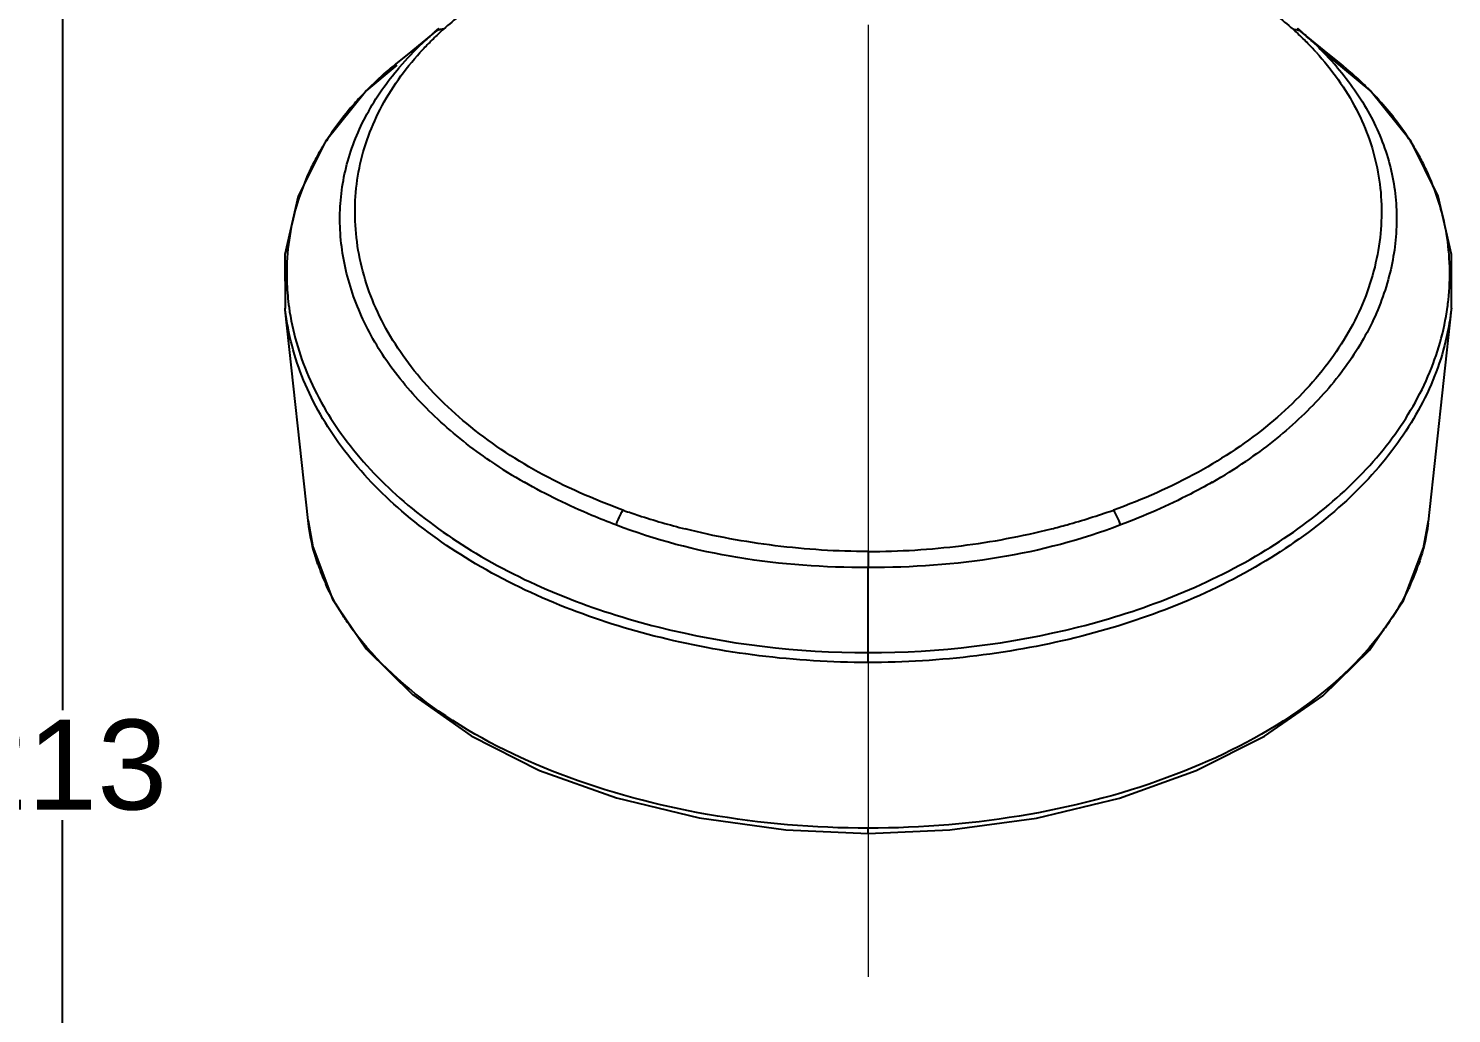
# Model space of a CAD drawing. Header units: millimetres. Extents: x 14071 to 14912, y -87 to 508.
# Drawn here: x 14439.5 to 14534.4, y 146.8 to 212.5 of the extents above; entities that cross this region are included whole.
import ezdxf

# ---------------------------------------------------------------- set-up
doc = ezdxf.new("R2010")
doc.units = ezdxf.units.MM
doc.linetypes.add('CENTERX2', pattern=[101.6, 63.5, -12.7, 12.7, -12.7])
doc.layers.add('CENTER', color=1, linetype='CENTERX2', lineweight=15)
doc.layers.add('DIM', color=3, linetype='Continuous', lineweight=9)
doc.styles.get("Standard").update_dxf_attribs({"font": 'arial.ttf'})
doc.dimstyles.new('겸용-샤워욕조용1', dxfattribs={"dimscale": 0.6, "dimtxt": 10, "dimasz": 10, "dimexe": 1.5, "dimexo": 1.5, "dimgap": 1, "dimtad": 0, "dimtih": 1, "dimtoh": 1, "dimdec": 1, "dimdsep": 46, "dimtxsty": 'Standard', "dimcen": 2.5, "dimclrd": 5, "dimclre": 5, "dimclrt": 5, "dimadec": 1, "dimazin": 2, "dimtfac": 1, "dimtdec": 1, "dimtmove": 0, "dimatfit": 3, "dimfxl": 1.25, "dimarcsym": 0})

# ---------------------------------------------------------------- blocks, each defined once
blk = doc.blocks.new('*D1')
at = {"layer": 'Defpoints', "color": 0, "transparency": 16777216}
for p in [(14191.474, 269.856), (14441.741, 269.856), (14275.804, 56.834)]:
    blk.add_point(p, dxfattribs=at)
at = {"layer": 'DIM', "color": 5, "lineweight": -2, "transparency": 16777216}
for p, q in [((14192.374, 269.856), (14442.641, 269.856)), ((14441.741, 263.856), (14441.741, 167.01)), ((14441.741, 62.834), (14441.741, 159.679)), ((14276.704, 56.834), (14442.641, 56.834))]:
    blk.add_line(p, q, dxfattribs=at)
at = {"layer": 'DIM', "color": 5, "transparency": 16777216}
for points in [[(14440.741, 263.856), (14442.741, 263.856), (14441.741, 269.856)], [(14440.741, 62.834), (14442.741, 62.834), (14441.741, 56.834)]]:
    blk.add_solid(points, dxfattribs=at)
at = {"layer": 'DIM', "color": 5, "transparency": 16777216, "insert": (14441.741, 163.345), "char_height": 6, "attachment_point": 5}
blk.add_mtext('213', dxfattribs=at)

msp = doc.modelspace()

# ---------------------------------------------------------------- linework, layer by layer
at = {"linetype": 'Continuous'}
for p, q in [((14466.868, 212.496), (14465.725, 211.562)), ((14466.562, 212.242), (14466.852, 212.483)), ((14466.733, 212.35), (14466.563, 212.243)), ((14525.039, 211.721), (14524.092, 212.496)), ((14524.109, 212.483), (14524.398, 212.242)), ((14524.228, 212.35), (14524.397, 212.243)), ((14526.234, 210.746), (14525.039, 211.721)), ((14528.939, 208.356), (14525.563, 211.167)), ((14526.985, 210.134), (14526.234, 210.746)), ((14461.973, 208.302), (14461.923, 208.251)), ((14456.595, 193.819), (14456.593, 193.837)), ((14456.606, 193.721), (14456.595, 193.819)), ((14458.125, 179.672), (14456.606, 193.721)), ((14534.354, 193.722), (14532.824, 179.573)), ((14534.367, 193.837), (14534.354, 193.722)), ((14479.179, 180.344), (14479.116, 180.366)), ((14511.781, 180.345), (14511.845, 180.366)), ((14458.125, 179.67), (14458.125, 179.672)), ((14458.136, 179.573), (14458.125, 179.67)), ((14532.512, 177.845), (14532.836, 179.678)), ((14495.48, 177.604), (14495.481, 176.53)), ((14495.48, 170.199), (14495.48, 176.53)), ((14495.48, 158.799), (14495.48, 159.145))]:
    msp.add_line(p, q, dxfattribs=at)
for points in [[(14465.725, 211.562), (14464.727, 210.746), (14463.976, 210.134)], [(14464.05, 210.045), (14462.022, 208.357), (14459.28, 204.95), (14457.471, 201.3), (14456.586, 197.411), (14456.595, 193.818)], [(14534.366, 193.825), (14534.375, 197.406), (14533.49, 201.297), (14531.682, 204.948), (14528.939, 208.356)], [(14458.125, 179.67), (14458.434, 177.906), (14459.76, 174.414), (14461.998, 171.098), (14465.101, 168.038), (14468.996, 165.31), (14473.568, 162.997), (14478.682, 161.157), (14484.202, 159.829), (14489.982, 159.039), (14495.48, 158.799)], [(14495.48, 158.799), (14500.922, 159.034), (14506.694, 159.817), (14512.227, 161.141), (14517.351, 162.98), (14521.913, 165.28), (14525.793, 167.983), (14528.902, 171.026), (14531.162, 174.34), (14532.512, 177.845)]]:
    msp.add_lwpolyline(points, dxfattribs=at)
for centre, radius, start, end in [((14479.733, 196.678), 20.389, 130.24058, 133.36112), ((14481.241, 196.676), 21.142, 133.97239, 136.46231), ((14482.206, 195.67), 22.538, 131.90575, 133.96781), ((14508.774, 195.783), 22.442, 45.87323, 47.938), ((14511.217, 196.666), 20.404, 46.63904, 49.75957), ((14511.377, 198.355), 18.782, 43.34098, 46.11119), ((14479.71, 196.708), 20.351, 133.36964, 139.61134), ((14480.527, 197.359), 20.154, 136.47289, 137.75295), ((14511.188, 198.177), 19.042, 41.96429, 43.3402), ((14511.294, 196.75), 20.291, 40.36908, 46.63622), ((14511.886, 191.574), 23.924, 46.08237, 50.86669), ((14512.788, 192.52), 22.616, 43.71372, 46.06677), ((14478.117, 192.574), 22.539, 134.98941, 135.747), ((14513.311, 193.019), 21.894, 41.14285, 43.71475), ((14474.413, 195.384), 17.877, 149.58347, 151.72816), ((14517.06, 195.659), 17.296, 25.2833, 28.36623), ((14517.646, 196.159), 16.616, 352.18075, 353.88338), ((14488.916, 211.021), 33.128, 235.77796, 240.39613), ((14501.153, 212.374), 34.747, 299.77525, 304.18091), ((14470.998, 181.064), 12.948, 186.61362, 186.93182), ((14519.962, 181.064), 12.949, 353.02241, 353.38635), ((14472.752, 181.541), 14.77, 198.93413, 204.45497), ((14518.191, 181.548), 14.789, 335.42926, 340.98719), ((14476.212, 183.507), 18.758, 215.05849, 216.4895), ((14514.741, 183.512), 18.767, 323.46166, 324.9445)]:
    msp.add_arc(centre, radius, start, end, dxfattribs=at)
for points, knots in [([(14471.942, 216.046), (14471.13, 215.448), (14469.888, 214.594), (14468.281, 213.405), (14467.524, 212.768), (14467.153, 212.444)], [0, 0, 0, 0, 0.504977, 0.753857, 1, 1, 1, 1]), ([(14519.016, 216.048), (14519.829, 215.449), (14521.477, 214.318), (14523.064, 213.096), (14523.809, 212.444)], [0, 0, 0, 0, 0.504851, 1, 1, 1, 1]), ([(14467.152, 212.444), (14467.114, 212.443), (14466.971, 212.434), (14466.828, 212.396), (14466.733, 212.35)], [0, 0, 0, 0, 0.261986, 1, 1, 1, 1]), ([(14523.809, 212.444), (14523.846, 212.443), (14523.99, 212.434), (14524.132, 212.396), (14524.228, 212.35)], [0, 0, 0, 0, 0.261998, 1, 1, 1, 1]), ([(14479.116, 180.367), (14477.175, 181.071), (14473.509, 182.677), (14468.709, 185.898), (14464.928, 189.685), (14462.359, 193.942), (14461.145, 198.452), (14461.27, 202.97), (14462.777, 207.267), (14464.568, 209.756), (14465.612, 210.91)], [0, 0, 0, 0, 0.154274, 0.297583, 0.429514, 0.551102, 0.664779, 0.773852, 0.883735, 1, 1, 1, 1]), ([(14525.348, 210.91), (14526.392, 209.756), (14528.183, 207.267), (14529.691, 202.971), (14529.815, 198.453), (14528.602, 193.943), (14526.033, 189.686), (14522.253, 185.896), (14517.45, 182.68), (14513.787, 181.068), (14511.845, 180.367)], [0, 0, 0, 0, 0.116257, 0.226143, 0.335199, 0.448875, 0.570459, 0.702399, 0.845703, 1, 1, 1, 1]), ([(14470.285, 183.63), (14469.052, 184.474), (14466.771, 186.277), (14463.901, 189.381), (14461.791, 192.759), (14460.519, 196.314), (14460.099, 199.93), (14460.58, 203.5), (14461.96, 206.902), (14463.39, 208.933), (14464.209, 209.895)], [0, 0, 0, 0, 0.145444, 0.281695, 0.409472, 0.530296, 0.646187, 0.760341, 0.877055, 1, 1, 1, 1]), ([(14463.976, 210.131), (14463.818, 210.002), (14463.2, 209.486), (14462.607, 208.939), (14462.182, 208.514)], [0, 0, 0, 0, 0.253413, 1, 1, 1, 1]), ([(14526.753, 209.892), (14527.572, 208.93), (14529.003, 206.9), (14530.38, 203.497), (14530.862, 199.928), (14530.44, 196.313), (14529.169, 192.757), (14527.059, 189.38), (14524.188, 186.277), (14521.908, 184.474), (14520.675, 183.63)], [0, 0, 0, 0, 0.122957, 0.239661, 0.353821, 0.469714, 0.590538, 0.718318, 0.854561, 1, 1, 1, 1]), ([(14461.923, 208.251), (14461.636, 207.955), (14460.552, 206.771), (14459.6, 205.464), (14458.996, 204.435)], [0, 0, 0, 0, 0.256989, 1, 1, 1, 1]), ([(14532.279, 203.876), (14532.111, 204.187), (14531.387, 205.438), (14530.516, 206.602), (14529.798, 207.424)], [0, 0, 0, 0, 0.24467, 1, 1, 1, 1]), ([(14458.669, 203.852), (14458.506, 203.551), (14457.901, 202.343), (14457.443, 201.061), (14457.194, 200.084)], [0, 0, 0, 0, 0.253455, 1, 1, 1, 1]), ([(14534.167, 194.388), (14534.324, 195.855), (14534.241, 198.852), (14533.33, 201.708), (14532.699, 203.046)], [0, 0, 0, 0, 0.499334, 1, 1, 1, 1]), ([(14457.194, 200.084), (14456.812, 198.579), (14456.596, 196.473), (14456.784, 194.403), (14456.855, 193.884)], [0, 0, 0, 0, 0.747902, 1, 1, 1, 1]), ([(14495.456, 170.199), (14493.035, 170.2), (14488.233, 170.497), (14479.164, 172.18), (14470.833, 175.441), (14464.1, 180.292), (14460.273, 184.36), (14457.657, 188.863), (14456.791, 192.118), (14456.606, 193.721)], [0, 0, 0, 0, 0.147854, 0.292859, 0.562835, 0.684907, 0.797387, 0.901411, 1, 1, 1, 1]), ([(14456.855, 193.884), (14457.074, 192.301), (14457.998, 189.097), (14460.666, 184.684), (14464.503, 180.707), (14471.195, 175.967), (14481.659, 171.923), (14490.767, 170.856), (14495.48, 170.856)], [0, 0, 0, 0, 0.098916, 0.203294, 0.316157, 0.438459, 0.708357, 1, 1, 1, 1]), ([(14534.354, 193.722), (14534.17, 192.117), (14533.302, 188.86), (14530.682, 184.353), (14526.85, 180.283), (14520.107, 175.43), (14511.765, 172.171), (14502.685, 170.493), (14497.879, 170.199), (14495.456, 170.2)], [0, 0, 0, 0, 0.098576, 0.202593, 0.315075, 0.437156, 0.707155, 0.85216, 1, 1, 1, 1]), ([(14495.48, 170.856), (14500.195, 170.856), (14509.306, 171.923), (14519.773, 175.971), (14526.465, 180.714), (14530.302, 184.693), (14532.968, 189.109), (14533.889, 192.314), (14534.107, 193.898)], [0, 0, 0, 0, 0.291664, 0.561566, 0.683863, 0.796717, 0.901086, 1, 1, 1, 1]), ([(14478.65, 179.374), (14478.112, 179.577), (14476.027, 180.408), (14474.001, 181.391), (14472.55, 182.217)], [0, 0, 0, 0, 0.256298, 1, 1, 1, 1]), ([(14518.41, 182.217), (14517.935, 181.947), (14515.96, 180.878), (14513.899, 179.974), (14512.31, 179.374)], [0, 0, 0, 0, 0.243567, 1, 1, 1, 1]), ([(14479.116, 180.367), (14479.07, 180.292), (14478.888, 179.975), (14478.742, 179.637), (14478.65, 179.374)], [0, 0, 0, 0, 0.238353, 1, 1, 1, 1]), ([(14479.179, 180.345), (14479.511, 180.229), (14480.861, 179.774), (14482.229, 179.375), (14483.268, 179.112)], [0, 0, 0, 0, 0.247061, 1, 1, 1, 1]), ([(14507.692, 179.112), (14508.041, 179.2), (14509.417, 179.565), (14510.775, 179.996), (14511.781, 180.345)], [0, 0, 0, 0, 0.252438, 1, 1, 1, 1]), ([(14512.31, 179.374), (14512.279, 179.463), (14512.15, 179.805), (14511.987, 180.135), (14511.845, 180.367)], [0, 0, 0, 0, 0.257067, 1, 1, 1, 1]), ([(14458.781, 176.749), (14458.704, 176.975), (14458.421, 177.874), (14458.23, 178.803), (14458.145, 179.501)], [0, 0, 0, 0, 0.253421, 1, 1, 1, 1]), ([(14495.48, 176.53), (14492.573, 176.529), (14486.845, 176.911), (14481.271, 178.369), (14478.65, 179.374)], [0, 0, 0, 0, 0.508775, 1, 1, 1, 1]), ([(14512.311, 179.374), (14509.69, 178.369), (14504.116, 176.911), (14498.387, 176.529), (14495.48, 176.53)], [0, 0, 0, 0, 0.491225, 1, 1, 1, 1]), ([(14532.814, 179.491), (14532.786, 179.259), (14532.646, 178.323), (14532.405, 177.403), (14532.173, 176.73)], [0, 0, 0, 0, 0.247284, 1, 1, 1, 1]), ([(14495.48, 177.604), (14493.406, 177.6), (14489.294, 177.866), (14485.24, 178.608), (14483.268, 179.112)], [0, 0, 0, 0, 0.504644, 1, 1, 1, 1]), ([(14495.48, 177.604), (14497.554, 177.607), (14501.668, 177.855), (14505.718, 178.617), (14507.692, 179.112)], [0, 0, 0, 0, 0.504663, 1, 1, 1, 1]), ([(14460.857, 172.732), (14460.704, 172.949), (14460.127, 173.811), (14459.626, 174.724), (14459.307, 175.427)], [0, 0, 0, 0, 0.256147, 1, 1, 1, 1]), ([(14531.641, 175.399), (14531.537, 175.17), (14531.087, 174.247), (14530.549, 173.367), (14530.104, 172.732)], [0, 0, 0, 0, 0.244456, 1, 1, 1, 1]), ([(14495.48, 159.145), (14491.893, 159.145), (14484.896, 159.726), (14475.146, 162.307), (14466.983, 166.382), (14462.687, 170.248), (14461.131, 172.352)], [0, 0, 0, 0, 0.283775, 0.552263, 0.793047, 1, 1, 1, 1]), ([(14529.82, 172.339), (14528.263, 170.237), (14523.965, 166.374), (14515.804, 162.304), (14506.059, 159.726), (14499.066, 159.145), (14495.48, 159.145)], [0, 0, 0, 0, 0.206991, 0.447789, 0.71626, 1, 1, 1, 1])]:
    msp.add_open_spline(points, degree=3, knots=knots, dxfattribs=at)
at = {"layer": 'CENTER'}
msp.add_line((14495.49, 149.233), (14495.49, 302.491), dxfattribs=at)

# ---------------------------------------------------------------- dimensions: what is measured, and where the dimension line sits
at = {"layer": 'DIM', "color": 1}
dim = msp.add_linear_dim(base=(14441.741, 269.856), p1=(14275.804, 56.834), p2=(14191.474, 269.856), angle=90, dimstyle='겸용-샤워욕조용1', dxfattribs=at)
dim.commit()
dim.dimension.update_dxf_attribs({"geometry": '*D1', "text_midpoint": (14441.741, 163.345)})

doc.saveas('drawing.dxf')
